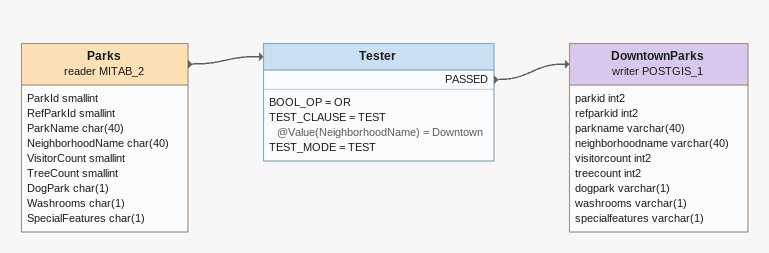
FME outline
Parks (reader MITAB_2)
    attributes: ParkId smallint, RefParkId smallint, ParkName char(40), NeighborhoodName char(40), VisitorCount smallint, TreeCount smallint, DogPark char(1), Washrooms char(1), SpecialFeatures char(1)
    -> Tester
Tester
    BOOL_OP = OR
    TEST_CLAUSE = TEST @Value(NeighborhoodName) = Downtown
    TEST_MODE = TEST
    PASSED -> DowntownParks (writer POSTGIS_1)
DowntownParks (writer POSTGIS_1)
    attributes: parkid int2, refparkid int2, parkname varchar(40), neighborhoodname varchar(40), visitorcount int2, treecount int2, dogpark varchar(1), washrooms varchar(1), specialfeatures varchar(1)
